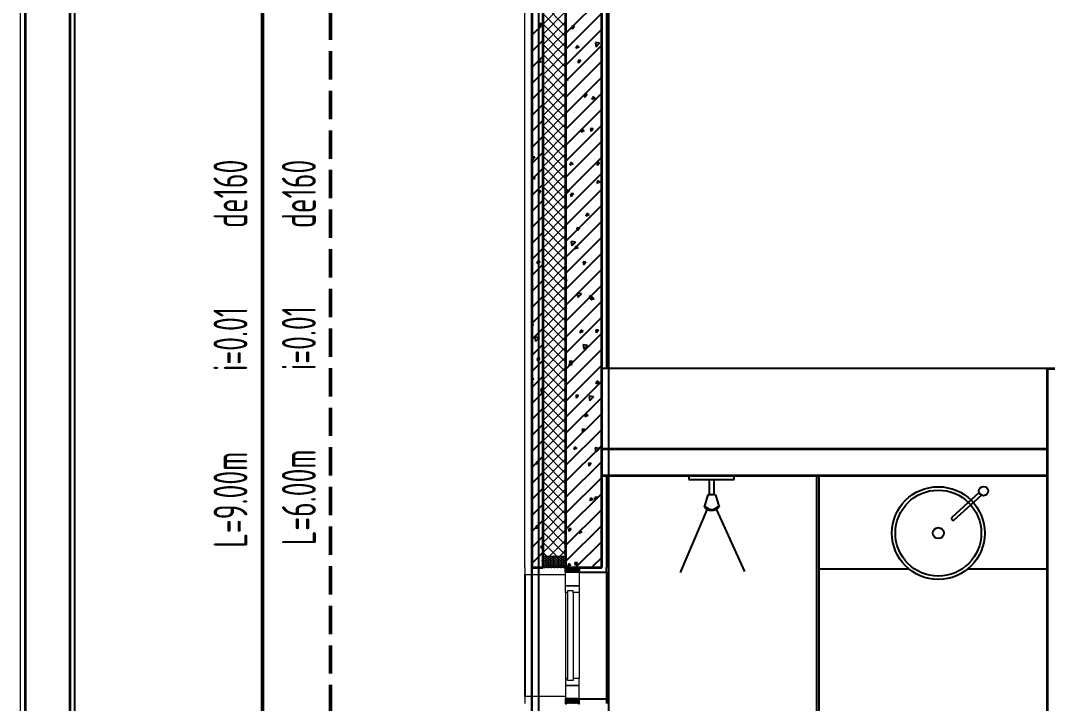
# Model space of a CAD drawing. Header units: inches. Extents: x 143994 to 247866, y 243815 to 272761.
# Drawn here: x 148086 to 152626, y 257056 to 260073 of the extents above; entities that cross this region are included whole.
import ezdxf

# ---------------------------------------------------------------- set-up
doc = ezdxf.new("R2010")
doc.units = ezdxf.units.IN
doc.header["$LTSCALE"] = 1000
doc.header["$MEASUREMENT"] = 0
doc.linetypes.add('DASH', pattern=[0.35, 0.25, -0.1])
doc.layers.get('DEFPOINTS').update_dxf_attribs({"color": 62})
for name, color, linetype in [('0-建筑1F', 127, 'Continuous'), ('00污水标注', 130, 'Continuous'), ('00雨水标注', 3, 'Continuous'), ('A-S-face(建筑粉刷线)', 136, 'Continuous'), ('A-Wall-Patn', 255, 'Continuous'), ('I-FURNITURE-FIX', 2, 'Continuous'), ('PUB_HATCH', 8, 'Continuous'), ('厨卫', 44, 'Continuous')]:
    doc.layers.add(name, color=color, linetype=linetype)
for name, color, linetype, lineweight in [('00污水管', 120, 'DASH', 50), ('00雨水管', 60, 'Continuous', 50), ('A-M-Paint-Sill', 173, 'Continuous', 9), ('A-M-Stone', 11, 'Continuous', 15), ('A-Wall', 254, 'Continuous', 35), ('MQ-HZ幕墙绘制', 6, 'Continuous', 13), ('W-保温层', 8, 'Continuous', 13)]:
    doc.layers.add(name, color=color, linetype=linetype, lineweight=lineweight)
doc.styles.add('ECADI', font='hzs.shx', dxfattribs={"width": 0.7, "bigfont": 'hztxt.shx'})
doc.styles.get("Standard").update_dxf_attribs({"font": 'arial.ttf'})
doc.linetypes.add('Y_WATER_SUPPLY', pattern='A,3,-0.2,["Y",Standard,S=0.2,R=0,X=-0.1,Y=-0.05],-0.2', length=3.4)

# ---------------------------------------------------------------- blocks, each defined once
blk = doc.blocks.new('QWQW8EF')
at = {"layer": '00污水管', "ltscale": 0.5}
blk.add_line((630386.9, -506493.1), (630386.9, -500498.4), dxfattribs=at)
at = {"layer": '00雨水管', "linetype": 'Y_WATER_SUPPLY', "ltscale": 0.5}
blk.add_line((630086.9, -508074.7), (630086.9, -499996.6), dxfattribs=at)
at = {"layer": '00污水标注', "style": 'ECADI', "width": 0.7}
for s, p in [('de160', (630322.5, -502424.6)), ('i=0.01', (630322.5, -503052.5)), ('L=6.00m', (630322.5, -503826))]:
    blk.add_text(s, height=150, rotation=90, dxfattribs=at).set_placement(p)
at = {"layer": '00雨水标注', "style": 'ECADI', "width": 0.7}
for s, p in [('de160', (630020.2, -502424.1)), ('i=0.01', (630020.2, -503056.5)), ('L=9.00m', (630020.2, -503836.8))]:
    blk.add_text(s, height=150, rotation=90, dxfattribs=at).set_placement(p)
blk = doc.blocks.new('144')
at = {"layer": 'MQ-HZ幕墙绘制'}
h = blk.add_hatch(dxfattribs=at)
h.set_pattern_fill('HONEY', color=127, scale=3)
h.set_pattern_definition([(0, (2375.541, 380841.3842), (7.14375, 4.124445), [4.7625, -9.525]), (120, (2375.541, 380841.3842), (-7.143749147, 4.124446478), [4.7625, -9.525]), (60, (2375.541, 380841.3842), (8.53e-07, 8.248891478), [-9.525, 4.7625])])
h.paths.add_polyline_path([(631456.9, -382530.3), (631356.9, -382530.3), (631356.9, -382480.3), (631456.9, -382480.3)])
h = blk.add_hatch(dxfattribs=at)
h.set_pattern_fill('HEX', color=127, angle=-90, style=0)
h.set_pattern_definition([(270, (1020.9525, 145.3926), (1.649778, -3e-16), [0.9525, -1.905]), (30, (1020.9525, 145.3926), (-0.824889, 1.4287496586), [0.9525, -1.905]), (330, (1020.9525, 144.4401), (0.824889, 1.4287496586), [0.9525, -1.905])])
h.paths.add_polyline_path([(631459.9, -382530.3), (631513.9, -382530.3), (631513.9, -382547.3), (631459.9, -382547.3)])
h = blk.add_hatch(dxfattribs=at)
h.set_pattern_fill('HEX', color=127, angle=-90, style=0)
h.set_pattern_definition([(270, (632637.874, -382954.8868), (1.649778, -3e-16), [0.9525, -1.905]), (30, (632637.874, -382954.8868), (-0.824889, 1.4287497), [0.9525, -1.905]), (330, (632637.874, -382955.8393), (0.824889, 1.4287497), [0.9525, -1.905])])
h.paths.add_polyline_path([(631459.9, -383130.3), (631513.9, -383130.3), (631513.9, -383113.3), (631459.9, -383113.3)])
at = {"layer": 'A-M-Stone', "color": 127}
for p, q in [((631276.9, -382530.3), (631276.9, -379670.3)), ((631276.9, -382530.3), (631276.9, -382560.3)), ((631276.9, -382560.3), (631456.9, -382560.3)), ((631456.9, -383100.3), (631276.9, -383100.3)), ((631276.9, -383100.3), (631276.9, -383130.3))]:
    blk.add_line(p, q, dxfattribs=at)
at = {"layer": 'A-S-face(建筑粉刷线)', "color": 127}
for p, q in [((631636.9, -380030.3), (631636.9, -381650.3)), ((631636.9, -382120.3), (631636.9, -382530.3))]:
    blk.add_line(p, q, dxfattribs=at)
for points in [[(631516.9, -382550.3), (631636.9, -382550.3), (631636.9, -382530.3)], [(631516.9, -383110.3), (631636.9, -383110.3), (631636.9, -383130.3)]]:
    blk.add_lwpolyline(points, dxfattribs=at)
at = {"layer": 'A-Wall', "color": 127}
for p, q in [((631306.9, -379700.3), (631306.9, -382530.3)), ((631356.9, -382530.3), (631356.9, -379750.3)), ((631456.9, -379850.3), (631456.9, -382530.3)), ((631616.9, -382530.3), (631616.9, -380010.3)), ((633586.9, -381650.3), (633786.9, -381650.3)), ((633586.9, -384945.3), (633586.9, -381650.3)), ((631616.9, -382005.3), (633586.9, -382005.3)), ((631616.9, -382120.3), (631616.9, -382020.3)), ((633586.9, -382125.3), (631616.9, -382125.3)), ((631306.9, -382530.3), (631356.9, -382530.3)), ((631456.9, -382530.3), (631616.9, -382530.3))]:
    blk.add_line(p, q, dxfattribs=at)
at = {"layer": 'I-FURNITURE-FIX', "color": 127, "ltscale": 10}
blk.add_line((632576.9, -382125.3), (632576.9, -382536.3), dxfattribs=at)
at = {"layer": 'MQ-HZ幕墙绘制', "color": 127}
for p, q in [((631456.9, -382610.3), (631456.9, -382550.3)), ((631456.9, -382550.3), (631516.9, -382550.3)), ((631516.9, -382550.3), (631516.9, -382610.3)), ((631456.9, -382640.3), (631456.9, -382610.3)), ((631456.9, -382610.3), (631516.9, -382610.3)), ((631516.9, -382610.3), (631456.9, -382610.3)), ((631516.9, -382610.3), (631516.9, -382640.3)), ((631456.9, -382640.3), (631456.9, -383020.3)), ((631464.9, -382640.3), (631456.9, -382640.3)), ((631489.9, -382632.3), (631464.9, -382632.3)), ((631464.9, -382632.3), (631464.9, -382640.3)), ((631464.9, -382640.3), (631464.9, -383020.3)), ((631489.9, -382640.3), (631489.9, -382632.3)), ((631489.9, -382640.3), (631489.9, -383020.3)), ((631516.9, -382640.3), (631489.9, -382640.3)), ((631516.9, -382640.3), (631516.9, -383020.3)), ((631464.9, -383020.3), (631456.9, -383020.3)), ((631456.9, -383020.3), (631456.9, -383050.3)), ((631464.9, -383028.3), (631464.9, -383020.3)), ((631489.9, -383028.3), (631464.9, -383028.3)), ((631516.9, -383020.3), (631489.9, -383020.3)), ((631489.9, -383020.3), (631489.9, -383028.3)), ((631516.9, -383050.3), (631516.9, -383020.3)), ((631456.9, -383050.3), (631516.9, -383050.3)), ((631516.9, -383050.3), (631456.9, -383050.3)), ((631456.9, -383050.3), (631456.9, -383110.3)), ((631516.9, -383110.3), (631516.9, -383050.3)), ((631456.9, -383110.3), (631516.9, -383110.3))]:
    blk.add_line(p, q, dxfattribs=at)
blk.add_lwpolyline([(631456.9, -382530.3), (631356.9, -382530.3), (631356.9, -382480.3), (631456.9, -382480.3)], close=True, dxfattribs=at)
at = {"layer": 'MQ-HZ幕墙绘制', "color": 127, "lineweight": -3}
for points in [[(631516.9, -382550.3), (631456.9, -382550.3), (631456.9, -382533.3), (631456.9, -382533.3), (631456.9, -382530.3), (631459.9, -382530.3), (631459.9, -382547.3), (631513.9, -382547.3), (631513.9, -382530.3), (631516.9, -382530.3), (631516.9, -382533.3), (631516.9, -382533.3), (631516.9, -382550.3, -0.000051)], [(631516.9, -383110.3), (631456.9, -383110.3), (631456.9, -383127.3), (631456.9, -383127.3), (631456.9, -383130.3), (631459.9, -383130.3), (631459.9, -383113.3), (631513.9, -383113.3), (631513.9, -383130.3), (631516.9, -383130.3), (631516.9, -383127.3), (631516.9, -383127.3), (631516.9, -383110.3, 0.000051)]]:
    blk.add_lwpolyline(points, format="xyb", dxfattribs=at)
at = {"layer": 'PUB_HATCH', "color": 127, "linetype": 'Continuous'}
for p, q in [((631776.9, -379850.3), (631456.9, -380170.2)), ((631616.9, -380080.9), (631456.9, -380240.9)), ((631356.9, -380128.8), (631306.9, -380178.8)), ((631340.1, -380126.9), (631342.4, -380139.4)), ((631352.3, -380127.4), (631340.4, -380126.4)), ((631352.3, -380127.4), (631342.7, -380138.9)), ((631510.4, -380121.9), (631510.4, -380121.9)), ((631313.3, -380136.4), (631313.3, -380136.4)), ((631330.9, -380174.1), (631330.9, -380174.1)), ((631616.9, -380151.6), (631456.9, -380311.6)), ((631477.8, -380160.3), (631477.8, -380160.3)), ((631483.5, -380139.4), (631485.9, -380152)), ((631495.8, -380140), (631483.8, -380138.9)), ((631495.8, -380140), (631486.2, -380151.5)), ((631502.2, -380156.3), (631502.2, -380156.3)), ((631502.9, -380159.3), (631502.9, -380159.3)), ((631553, -380152.7), (631553, -380152.7)), ((631594.5, -380140.3), (631594.5, -380140.3)), ((631609, -380160.8), (631609, -380160.8)), ((631611.9, -380173.5), (631611.9, -380173.5)), ((631356.9, -380199.5), (631306.9, -380249.5)), ((631616.9, -380222.4), (631456.9, -380382.4)), ((631505.9, -380224.6), (631501.9, -380236.7)), ((631516.1, -380230.8), (631506.2, -380224.1)), ((631508, -380188.5), (631508, -380188.5)), ((631544.4, -380183.2), (631544.4, -380183.2)), ((631589, -380211.5), (631591.3, -380230.5)), ((631607.1, -380213.9), (631589.3, -380211.1)), ((631607.1, -380213.9), (631591.6, -380230.1)), ((631356.9, -380270.2), (631306.9, -380320.2)), ((631500.4, -380231.6), (631500.4, -380231.6)), ((631516.1, -380230.8), (631502.1, -380236.2)), ((631505.6, -380255.1), (631505.6, -380255.1)), ((631586.2, -380259.6), (631586.2, -380259.6)), ((631609.4, -380240.1), (631609.4, -380240.1)), ((631337.9, -380289.1), (631333.8, -380301.2)), ((631348.1, -380295.3), (631334.1, -380300.7)), ((631348.1, -380295.3), (631338.2, -380288.6)), ((631352.9, -380299.7), (631352.9, -380299.7)), ((631616.9, -380293.1), (631456.9, -380453.1)), ((631469.6, -380279.6), (631469.6, -380279.6)), ((631505.4, -380285.4), (631505.4, -380285.4)), ((631511.3, -380289.9), (631513.6, -380302.4)), ((631523.5, -380290.4), (631511.6, -380289.4)), ((631523.5, -380290.4), (631513.9, -380301.9)), ((631574.1, -380293.8), (631574.1, -380293.8)), ((631607, -380306.7), (631607, -380306.7)), ((631612.2, -380289.9), (631612.2, -380289.9)), ((631356.9, -380340.9), (631306.9, -380390.9)), ((631316.7, -380355.6), (631316.7, -380355.6)), ((631321.9, -380327), (631321.9, -380327)), ((631503.1, -380321.7), (631503.1, -380321.7)), ((631546, -380349.6), (631546, -380349.6)), ((631312.7, -380389.7), (631312.7, -380389.7)), ((631345.1, -380395.9), (631345.1, -380395.9)), ((631616.9, -380363.8), (631456.9, -380523.8)), ((631457.2, -380369.6), (631456.9, -380370.6)), ((631467.5, -380375.8), (631456.9, -380379.9)), ((631467.5, -380375.8), (631457.5, -380369.1)), ((631465.6, -380387), (631465.6, -380387)), ((631500.7, -380388.3), (631500.7, -380388.3)), ((631521.5, -380372.7), (631521.5, -380372.7)), ((631530.2, -380364.7), (631530.2, -380364.7)), ((631572.4, -380391.5), (631572.4, -380391.5)), ((631593.9, -380393.5), (631593.9, -380393.5)), ((631597.2, -380362.8), (631597.2, -380362.8)), ((631604.6, -380373.3), (631604.6, -380373.3)), ((631356.9, -380411.6), (631306.9, -380461.6)), ((631616.9, -380434.5), (631456.9, -380594.5)), ((631468.8, -380451.6), (631468.8, -380451.6)), ((631477.2, -380413.6), (631477.2, -380413.6)), ((631539, -380440.3), (631541.4, -380452.9)), ((631551.3, -380440.9), (631539.3, -380439.8)), ((631551.3, -380440.9), (631541.7, -380452.4)), ((631544.6, -380441.6), (631544.6, -380441.6)), ((631576.6, -380450.1), (631572.6, -380462.2)), ((631586.9, -380456.3), (631576.9, -380449.6)), ((631594.7, -380435), (631594.7, -380435)), ((631602.1, -380439.8), (631602.1, -380439.8)), ((631615.6, -380439.4), (631616.9, -380451.1)), ((631616.9, -380439.2), (631615.9, -380439.1)), ((631356.9, -380482.4), (631306.9, -380532.4)), ((631319.9, -380484.7), (631319.9, -380484.7)), ((631342.5, -380468.2), (631342.5, -380468.2)), ((631498.3, -380454.8), (631498.3, -380454.8)), ((631533.5, -380493.7), (631533.5, -380493.7)), ((631586.9, -380456.3), (631572.9, -380461.7)), ((631616.9, -380505.2), (631456.9, -380665.2)), ((631469, -380532.9), (631469, -380532.9)), ((631492, -380520.5), (631492, -380520.5)), ((631495.8, -380521.4), (631495.8, -380521.4)), ((631542, -380513.9), (631542, -380513.9)), ((631585.6, -380512.9), (631585.6, -380512.9)), ((631599.7, -380506.4), (631599.7, -380506.4)), ((631356.9, -380553.1), (631306.9, -380603.1)), ((631344.7, -380564), (631344.7, -380564)), ((631352.4, -380552.9), (631352.4, -380552.9)), ((631616.9, -380575.9), (631456.9, -380735.9)), ((631493.4, -380588), (631493.4, -380588)), ((631558.3, -380573), (631558.3, -380573)), ((631597.3, -380573), (631597.3, -380573)), ((631615.7, -380576.2), (631615.7, -380576.2)), ((631356.9, -380623.8), (631306.9, -380673.8)), ((631489.4, -380592.8), (631489.4, -380592.8)), ((631493.7, -380595.4), (631493.7, -380595.4)), ((631528, -380595.2), (631523.9, -380607.2)), ((631538.2, -380601.4), (631524.2, -380606.8)), ((631538.2, -380601.4), (631528.3, -380594.7)), ((631545.4, -380602.9), (631545.4, -380602.9)), ((631566.8, -380590.8), (631569.1, -380603.3)), ((631579, -380591.3), (631567.1, -380590.3)), ((631579, -380591.3), (631569.4, -380602.8)), ((631600.4, -380599.9), (631600.4, -380599.9)), ((631312.1, -380642.9), (631312.1, -380642.9)), ((631356.9, -380668.6), (631355.9, -380671.8)), ((631356.9, -380671), (631356.2, -380671.3)), ((631616.9, -380646.6), (631456.9, -380806.6)), ((631476.7, -380666.8), (631476.7, -380666.8)), ((631491, -380654.6), (631491, -380654.6)), ((631563.1, -380655.1), (631563.1, -380655.1)), ((631593.3, -380646.8), (631593.3, -380646.8)), ((631594.8, -380639.6), (631594.8, -380639.6)), ((631356.9, -380694.5), (631306.9, -380744.5)), ((631307.6, -380716.1), (631310, -380728.6)), ((631319.9, -380716.6), (631307.9, -380715.6)), ((631319.9, -380716.6), (631310.3, -380728.1)), ((631311, -380688.3), (631311, -380688.3)), ((631348, -380693.1), (631348, -380693.1)), ((631616.9, -380717.3), (631456.9, -380877.3)), ((631488.5, -380721.1), (631488.5, -380721.1)), ((631561.5, -380702.1), (631561.5, -380702.1)), ((631586.3, -380724), (631586.3, -380724)), ((631592.4, -380706.2), (631592.4, -380706.2)), ((631356.9, -380765.2), (631306.9, -380815.2)), ((631334.1, -380757.2), (631334.1, -380757.2)), ((631463.3, -380729.2), (631456.9, -380728.6)), ((631463.3, -380729.2), (631456.9, -380736.9)), ((631479.3, -380740.2), (631475.2, -380752.3)), ((631489.5, -380746.4), (631475.5, -380751.8)), ((631489.5, -380746.4), (631479.6, -380739.7)), ((631510.5, -380733.9), (631510.5, -380733.9)), ((631585, -380766.1), (631585, -380766.1)), ((631594.6, -380741.2), (631596.9, -380753.7)), ((631606.8, -380741.7), (631594.8, -380740.7)), ((631606.8, -380741.7), (631597.2, -380753.2)), ((631311.3, -380804.7), (631307.2, -380816.8)), ((631321.5, -380810.9), (631307.5, -380816.3)), ((631308.2, -380794.7), (631308.2, -380794.7)), ((631321.5, -380810.9), (631311.5, -380804.2)), ((631351.8, -380806.2), (631351.8, -380806.2)), ((631616.9, -380788), (631456.9, -380948)), ((631457.9, -380812.8), (631457.9, -380812.8)), ((631468.4, -380786.2), (631468.4, -380786.2)), ((631479.5, -380776.9), (631479.5, -380776.9)), ((631486.1, -380787.7), (631486.1, -380787.7)), ((631521.7, -380803.8), (631521.7, -380803.8)), ((631533.6, -380802.9), (631533.6, -380802.9)), ((631583.7, -380796.3), (631583.7, -380796.3)), ((631586.3, -380781.4), (631586.3, -380781.4)), ((631590, -380772.7), (631590, -380772.7)), ((631356.9, -380835.9), (631306.9, -380885.9)), ((631331.6, -380829.5), (631331.6, -380829.5)), ((631616.9, -380858.8), (631456.9, -381018.8)), ((631483.7, -380854.3), (631483.7, -380854.3)), ((631544.8, -380856.2), (631544.8, -380856.2)), ((631587.5, -380839.3), (631587.5, -380839.3)), ((631598.7, -380820.7), (631594.6, -380832.8)), ((631608.9, -380826.9), (631594.9, -380832.3)), ((631608.9, -380826.9), (631599, -380820.2)), ((631311.5, -380896.2), (631311.5, -380896.2)), ((631335.4, -380866.5), (631337.7, -380879.1)), ((631347.6, -380867.1), (631335.7, -380866)), ((631347.6, -380867.1), (631338, -380878.6)), ((631473.2, -380864.6), (631456.9, -380862)), ((631456.9, -380877.5), (631457.4, -380881.2)), ((631473.2, -380864.6), (631457.7, -380880.8)), ((631478.8, -380879.1), (631481.2, -380891.6)), ((631491.1, -380879.6), (631479.1, -380878.6)), ((631481, -380881.7), (631481, -380881.7)), ((631491.1, -380879.6), (631481.5, -380891.1)), ((631482.8, -380906), (631482.8, -380906)), ((631531.1, -380875.1), (631531.1, -380875.1)), ((631585.1, -380905.9), (631585.1, -380905.9)), ((631592.7, -380900.1), (631592.7, -380900.1)), ((631356.9, -380906.6), (631306.9, -380956.6)), ((631616.9, -380929.5), (631456.9, -381089.5)), ((631476.1, -380920.1), (631476.1, -380920.1)), ((631481.2, -380920.9), (631481.2, -380920.9)), ((631589.5, -380910.5), (631589.5, -380910.5)), ((631604.8, -380937.4), (631604.8, -380937.4)), ((631356.9, -380977.3), (631306.9, -381027.3)), ((631352.7, -380970.6), (631352.7, -380970.6)), ((631478.5, -380954), (631478.5, -380954)), ((631478.8, -380987.5), (631478.8, -380987.5)), ((631507.6, -380985.3), (631507.6, -380985.3)), ((631550, -380965.7), (631546, -380977.8)), ((631560.3, -380972), (631546.3, -380977.3)), ((631560.3, -380972), (631550.3, -380965.2)), ((631582.7, -380972.5), (631582.7, -380972.5)), ((631614.3, -380989.8), (631614.3, -380989.8)), ((631336.2, -381003.1), (631336.2, -381003.1)), ((631616.9, -381000.2), (631456.9, -381160.2)), ((631467.8, -381039.4), (631467.8, -381039.4)), ((631506.6, -381029.5), (631508.9, -381042.1)), ((631518.8, -381030.1), (631506.9, -381029)), ((631518.8, -381030.1), (631509.2, -381041.6)), ((631549.7, -381012.1), (631549.7, -381012.1)), ((631552.2, -381016.3), (631552.2, -381016.3)), ((631580.3, -381039), (631580.3, -381039)), ((631584.4, -381019.4), (631584.4, -381019.4)), ((631356.9, -381048), (631306.9, -381098)), ((631351.2, -381059.4), (631351.2, -381059.4)), ((631616.9, -381070.9), (631456.9, -381230.9)), ((631476.4, -381054), (631476.4, -381054)), ((631575.3, -381085.2), (631575.3, -381085.2)), ((631356.9, -381118.8), (631306.9, -381168.8)), ((631323.2, -381118.4), (631323.2, -381118.4)), ((631473.9, -381120.6), (631473.9, -381120.6)), ((631481.7, -381090.1), (631483.9, -381109.1)), ((631499.7, -381092.5), (631482, -381089.7)), ((631499.7, -381092.5), (631484.2, -381108.7)), ((631501.4, -381110.8), (631497.3, -381122.9)), ((631511.6, -381117), (631497.6, -381122.4)), ((631499.6, -381095.2), (631499.6, -381095.2)), ((631511.6, -381117), (631501.6, -381110.3)), ((631510.8, -381114.3), (631510.8, -381114.3)), ((631544.2, -381109.4), (631544.2, -381109.4)), ((631577.8, -381105.6), (631577.8, -381105.6)), ((631310.9, -381149.5), (631310.9, -381149.5)), ((631333.3, -381175.3), (631329.3, -381187.4)), ((631343.6, -381181.5), (631333.6, -381174.8)), ((631616.9, -381141.6), (631456.9, -381301.6)), ((631475.5, -381173.3), (631475.5, -381173.3)), ((631522.7, -381164.1), (631522.7, -381164.1)), ((631572.8, -381157.5), (631572.8, -381157.5)), ((631575.4, -381172.2), (631575.4, -381172.2)), ((631592.1, -381153.3), (631592.1, -381153.3)), ((631356.9, -381189.5), (631306.9, -381239.5)), ((631320.6, -381190.7), (631320.6, -381190.7)), ((631322.1, -381184.6), (631322.1, -381184.6)), ((631343.6, -381181.5), (631329.5, -381186.9)), ((631616.9, -381212.3), (631456.9, -381372.3)), ((631471, -381216), (631471, -381216)), ((631471.5, -381187.2), (631471.5, -381187.2)), ((631534.3, -381180), (631536.7, -381192.5)), ((631546.6, -381180.5), (631534.6, -381179.5)), ((631535.6, -381193.6), (631535.6, -381193.6)), ((631546.6, -381180.5), (631537, -381192)), ((631577.8, -381220.5), (631577.8, -381220.5)), ((631616.9, -381202.7), (631616.7, -381203.4)), ((631356.9, -381260.2), (631306.9, -381310.2)), ((631462.9, -381262), (631456.9, -381258)), ((631462.9, -381262), (631456.9, -381264.3)), ((631469.1, -381253.8), (631469.1, -381253.8)), ((631470.1, -381243), (631470.1, -381243)), ((631520.1, -381236.4), (631520.1, -381236.4)), ((631573, -381238.8), (631573, -381238.8)), ((631312.8, -381287.3), (631306.9, -381286.4)), ((631312.8, -381287.3), (631306.9, -381293.5)), ((631325.3, -381313.7), (631325.3, -381313.7)), ((631350.6, -381312.7), (631350.6, -381312.7)), ((631616.9, -381283), (631456.9, -381443)), ((631467.2, -381292.7), (631467.2, -381292.7)), ((631570.5, -381305.4), (631570.5, -381305.4)), ((631583.9, -381272.7), (631583.9, -381272.7)), ((631593.8, -381298.6), (631593.8, -381298.6)), ((631356.9, -381330.9), (631306.9, -381380.9)), ((631341.7, -381331.8), (631341.7, -381331.8)), ((631616.9, -381353.7), (631456.9, -381513.7)), ((631466.6, -381320.4), (631466.6, -381320.4)), ((631467.5, -381315.3), (631467.5, -381315.3)), ((631508.2, -381318), (631510.4, -381337)), ((631526.3, -381320.4), (631508.5, -381317.7)), ((631526.3, -381320.4), (631510.7, -381336.7)), ((631538.8, -381322.7), (631538.8, -381322.7)), ((631562.1, -381330.4), (631564.4, -381342.9)), ((631574.3, -381331), (631562.4, -381329.9)), ((631574.3, -381331), (631564.7, -381342.4)), ((631572.1, -381336.3), (631568, -381348.4)), ((631582.3, -381342.5), (631568.3, -381347.9)), ((631582.3, -381342.5), (631572.4, -381335.8)), ((631356.9, -381401.6), (631306.9, -381451.6)), ((631310.3, -381402.7), (631310.3, -381402.7)), ((631350.1, -381393), (631350.1, -381393)), ((631464.2, -381386.9), (631464.2, -381386.9)), ((631541.2, -381377.5), (631541.2, -381377.5)), ((631543.6, -381362.7), (631543.6, -381362.7)), ((631563.6, -381402), (631563.6, -381402)), ((631568.1, -381371.9), (631568.1, -381371.9)), ((631616.9, -381424.4), (631456.9, -381584.4)), ((631474.9, -381426.6), (631474.9, -381426.6)), ((631499, -381424.4), (631499, -381424.4)), ((631564.4, -381446.4), (631564.4, -381446.4)), ((631565.7, -381438.5), (631565.7, -381438.5)), ((631591.5, -381406.6), (631591.5, -381406.6)), ((631605.8, -381428.9), (631605.8, -381428.9)), ((631614.4, -381439.8), (631614.4, -381439.8)), ((631315.2, -381456.3), (631306.9, -381455.6)), ((631315.2, -381456.3), (631306.9, -381466.1)), ((631356.9, -381472.3), (631306.9, -381522.3)), ((631312.2, -381479.6), (631312.2, -381479.6)), ((631458.6, -381468.8), (631456.9, -381468.7)), ((631458.6, -381468.8), (631456.9, -381470.9)), ((631616.9, -381495.1), (631456.9, -381655.1)), ((631461.8, -381453.5), (631461.8, -381453.5)), ((631488.6, -381456.4), (631488.6, -381456.4)), ((631523.4, -381481.4), (631519.4, -381493.4)), ((631533.7, -381487.6), (631519.6, -381492.9)), ((631533.7, -381487.6), (631523.7, -381480.9)), ((631589.8, -381480.8), (631592.2, -381493.4)), ((631602.1, -381481.4), (631590.1, -381480.3)), ((631602.1, -381481.4), (631592.5, -381492.9)), ((631321.2, -381512.9), (631323.4, -381531.8)), ((631339.3, -381515.3), (631321.5, -381512.5)), ((631339.3, -381515.3), (631323.8, -381531.5)), ((631353.3, -381522), (631353.3, -381522)), ((631356.7, -381534.2), (631356.7, -381534.2)), ((631459.4, -381520.1), (631459.4, -381520.1)), ((631460.1, -381526.6), (631460.1, -381526.6)), ((631511.7, -381525.3), (631511.7, -381525.3)), ((631561.8, -381518.7), (631561.8, -381518.7)), ((631563.2, -381505.1), (631563.2, -381505.1)), ((631566.8, -381531.1), (631566.8, -381531.1)), ((631583.3, -381525.9), (631583.3, -381525.9)), ((631356.9, -381543), (631306.9, -381593)), ((631309.7, -381551.9), (631309.7, -381551.9)), ((631350, -381566), (631350, -381566)), ((631355.4, -381545.9), (631351.3, -381557.9)), ((631356.9, -381555.4), (631351.6, -381557.5)), ((631356.9, -381546.2), (631355.7, -381545.4)), ((631616.9, -381565.9), (631456.9, -381725.9)), ((631466.6, -381545.9), (631466.6, -381545.9)), ((631534.7, -381546), (631536.9, -381565)), ((631552.8, -381548.4), (631535, -381545.6)), ((631552.8, -381548.4), (631537.2, -381564.6)), ((631560.8, -381571.7), (631560.8, -381571.7)), ((631356.9, -381613.7), (631306.9, -381663.7)), ((631313.5, -381623.7), (631313.5, -381623.7)), ((631330.7, -381606.2), (631333, -381618.7)), ((631342.9, -381606.7), (631331, -381605.7)), ((631342.9, -381606.7), (631333.3, -381618.2)), ((631354.2, -381600.8), (631354.2, -381600.8)), ((631459.1, -381604.2), (631459.1, -381604.2)), ((631474.7, -381626.4), (631470.7, -381638.5)), ((631474.1, -381618.7), (631476.5, -381631.3)), ((631486.4, -381619.3), (631474.4, -381618.2)), ((631485, -381632.6), (631475, -381625.9)), ((631486.4, -381619.3), (631476.8, -381630.8)), ((631484.9, -381605.9), (631484.9, -381605.9)), ((631509.2, -381597.6), (631509.2, -381597.6)), ((631543, -381615.9), (631543, -381615.9)), ((631591.6, -381610.4), (631591.6, -381610.4)), ((631309.7, -381656), (631309.7, -381656)), ((631351.8, -381667.3), (631351.8, -381667.3)), ((631616.9, -381636.6), (631456.9, -381796.6)), ((631485, -381632.6), (631471, -381638)), ((631527, -381632.7), (631527, -381632.7)), ((631558.4, -381638.3), (631558.4, -381638.3)), ((631582.9, -381659.8), (631582.9, -381659.8)), ((631590.9, -381659.8), (631590.9, -381659.8)), ((631356.9, -381684.4), (631306.9, -381734.4)), ((631316.9, -381697.1), (631306.9, -381701)), ((631316.9, -381697.1), (631307, -381690.4)), ((631330.8, -381693), (631330.8, -381693)), ((631616.9, -381707.3), (631456.9, -381867.3)), ((631474.3, -381679.9), (631474.3, -381679.9)), ((631555.9, -381704.8), (631555.9, -381704.8)), ((631594.1, -381706.9), (631590.1, -381719)), ((631604.4, -381713.1), (631590.4, -381718.5)), ((631604.4, -381713.1), (631594.4, -381706.4)), ((631356.9, -381755.1), (631306.9, -381805.1)), ((631347.8, -381740.8), (631350, -381759.8)), ((631356.9, -381741.8), (631348.1, -381740.4)), ((631349.4, -381733.9), (631349.4, -381733.9)), ((631356.9, -381752.5), (631350.3, -381759.4)), ((631353.9, -381761.9), (631353.9, -381761.9)), ((631488.1, -381734.9), (631488.1, -381734.9)), ((631530.3, -381738.7), (631530.3, -381738.7)), ((631594.9, -381739.4), (631594.9, -381739.4)), ((631606, -381728.8), (631606, -381728.8)), ((631346.9, -381800.5), (631346.9, -381800.5)), ((631616.9, -381778), (631456.9, -381938)), ((631466, -381799.2), (631466, -381799.2)), ((631501.9, -381769.2), (631504.2, -381781.7)), ((631514.1, -381769.7), (631502.2, -381768.7)), ((631514.1, -381769.7), (631504.5, -381781.2)), ((631553.4, -381807.6), (631553.4, -381807.6)), ((631553.5, -381771.4), (631553.5, -381771.4)), ((631561.2, -381773.9), (631563.4, -381792.9)), ((631579.3, -381776.3), (631561.5, -381773.5)), ((631579.3, -381776.3), (631563.7, -381792.5)), ((631582.7, -381779.2), (631582.7, -381779.2)), ((631603.5, -381801), (631603.5, -381801)), ((631356.9, -381825.9), (631306.9, -381875.9)), ((631341.5, -381832.1), (631341.5, -381832.1)), ((631349.4, -381819.2), (631349.4, -381819.2)), ((631351.4, -381834.2), (631351.4, -381834.2)), ((631616.9, -381848.7), (631456.9, -382008.7)), ((631477.7, -381817.6), (631477.7, -381817.6)), ((631512.9, -381814.2), (631512.9, -381814.2)), ((631545.5, -381851.9), (631541.4, -381864)), ((631555.7, -381858.2), (631541.7, -381863.5)), ((631555.7, -381858.2), (631545.8, -381851.4)), ((631551.1, -381838), (631551.1, -381838)), ((631555.1, -381841.1), (631555.1, -381841.1)), ((631356.9, -381896.6), (631306.9, -381946.6)), ((631344.5, -381867.1), (631344.5, -381867.1)), ((631500.8, -381886.5), (631500.8, -381886.5)), ((631542.4, -381869.2), (631542.4, -381869.2)), ((631548.6, -381904.6), (631548.6, -381904.6)), ((631550.9, -381879.9), (631550.9, -381879.9)), ((631309.1, -381909.2), (631309.1, -381909.2)), ((631342.1, -381933.6), (631342.1, -381933.6)), ((631616.9, -381919.4), (631456.9, -382079.4)), ((631473.7, -381933.1), (631473.7, -381933.1)), ((631516.1, -381943.3), (631516.1, -381943.3)), ((631529.6, -381919.6), (631532, -381932.1)), ((631541.9, -381920.2), (631529.9, -381919.1)), ((631541.9, -381920.2), (631532.3, -381931.6)), ((631590.3, -381913.1), (631590.3, -381913.1)), ((631356.9, -381967.3), (631306.9, -382017.3)), ((631616.9, -381990.1), (631456.9, -382150.1)), ((631498.3, -381958.8), (631498.3, -381958.8)), ((631546.2, -381971.2), (631546.2, -381971.2)), ((631356.9, -382038), (631306.9, -382088)), ((631327.4, -382013.6), (631327.4, -382013.6)), ((631339.6, -382000.2), (631339.6, -382000.2)), ((631496.8, -381997), (631492.7, -382009.1)), ((631507, -382003.2), (631493, -382008.6)), ((631507, -382003.2), (631497.1, -381996.5)), ((631540.9, -382022.6), (631540.9, -382022.6)), ((631543.8, -382037.7), (631543.8, -382037.7)), ((631572, -382021.1), (631572, -382021.1)), ((631582.1, -382032.4), (631582.1, -382032.4)), ((631587.7, -382001.8), (631589.9, -382020.8)), ((631605.8, -382004.2), (631588, -382001.5)), ((631605.8, -382004.2), (631590.2, -382020.4)), ((631319.8, -382054.3), (631319.8, -382054.3)), ((631328.8, -382061.5), (631324.7, -382073.6)), ((631339, -382067.7), (631325, -382073.1)), ((631339, -382067.7), (631329.1, -382061)), ((631337.2, -382066.8), (631337.2, -382066.8)), ((631348.8, -382072.5), (631348.8, -382072.5)), ((631616.9, -382060.8), (631456.9, -382220.8)), ((631465.5, -382052.5), (631465.5, -382052.5)), ((631476.3, -382045), (631476.3, -382045)), ((631557.4, -382070), (631559.7, -382082.6)), ((631569.6, -382070.6), (631557.7, -382069.5)), ((631569.6, -382070.6), (631560, -382082.1)), ((631583.1, -382049.5), (631583.1, -382049.5)), ((631616.2, -382077.5), (631612.1, -382089.6)), ((631616.9, -382077.3), (631616.5, -382077)), ((631356.9, -382108.7), (631306.9, -382158.7)), ((631343, -382123.2), (631343, -382123.2)), ((631616.9, -382131.5), (631456.9, -382291.5)), ((631519.3, -382099.9), (631519.3, -382099.9)), ((631541.3, -382104.3), (631541.3, -382104.3)), ((631541.8, -382122.4), (631541.8, -382122.4)), ((631595.1, -382090), (631595.1, -382090)), ((631616.9, -382087.4), (631612.4, -382089.1)), ((631308.6, -382162.5), (631308.6, -382162.5)), ((631330.6, -382142.7), (631330.6, -382142.7)), ((631334.8, -382133.4), (631334.8, -382133.4)), ((631458.4, -382148.2), (631456.9, -382147.2)), ((631458.4, -382148.2), (631456.9, -382148.8)), ((631538.9, -382170.9), (631538.9, -382170.9)), ((631542.5, -382168.9), (631542.5, -382168.9)), ((631544.1, -382151.7), (631544.1, -382151.7)), ((631589.8, -382166.4), (631589.8, -382166.4)), ((631592.5, -382162.3), (631592.5, -382162.3)), ((631356.9, -382179.4), (631306.9, -382229.4)), ((631310.5, -382195.9), (631306.9, -382195.6)), ((631310.5, -382195.9), (631306.9, -382200.2)), ((631332.3, -382200), (631332.3, -382200)), ((631340.4, -382195.5), (631340.4, -382195.5)), ((631355.4, -382222), (631355.4, -382222)), ((631356.5, -382206.4), (631356.5, -382206.4)), ((631616.9, -382202.3), (631456.9, -382362.3)), ((631466.7, -382178.8), (631466.7, -382178.8)), ((631473.1, -382186.4), (631473.1, -382186.4)), ((631567.5, -382222.5), (631563.5, -382234.6)), ((631577.8, -382228.7), (631567.8, -382222)), ((631585.1, -382220.5), (631587.5, -382233)), ((631597.4, -382221), (631585.4, -382220)), ((631597.4, -382221), (631587.8, -382232.5)), ((631356.9, -382250.1), (631306.9, -382300.1)), ((631329.9, -382266.5), (631329.9, -382266.5)), ((631462.2, -382226.5), (631462.2, -382226.5)), ((631489.9, -382247.7), (631489.9, -382247.7)), ((631504.4, -382253.3), (631504.4, -382253.3)), ((631536.5, -382237.5), (631536.5, -382237.5)), ((631539.9, -382241.1), (631539.9, -382241.1)), ((631577.8, -382228.7), (631563.8, -382234.1)), ((631569, -382231), (631569, -382231)), ((631611.1, -382257.8), (631611.1, -382257.8)), ((631614.2, -382229.7), (631616.4, -382248.7)), ((631616.9, -382229.8), (631614.5, -382229.4)), ((631616.9, -382248.2), (631616.7, -382248.4)), ((631616.9, -382273), (631456.9, -382433)), ((631464.9, -382305.7), (631464.9, -382305.7)), ((631534, -382304), (631534, -382304)), ((631581.5, -382285.7), (631581.5, -382285.7)), ((631613.6, -382303.4), (631613.6, -382303.4)), ((631356.9, -382320.8), (631306.9, -382370.8)), ((631326, -382345.8), (631328.3, -382358.4)), ((631338.2, -382346.4), (631326.3, -382345.3)), ((631327.5, -382333.1), (631327.5, -382333.1)), ((631338.2, -382346.4), (631328.6, -382357.9)), ((631348.2, -382325.7), (631348.2, -382325.7)), ((631616.9, -382343.7), (631456.9, -382503.7)), ((631465.4, -382355.5), (631465.4, -382355.5)), ((631469.4, -382358.4), (631471.8, -382370.9)), ((631481.7, -382358.9), (631469.7, -382357.9)), ((631487.3, -382320), (631487.3, -382320)), ((631356.9, -382391.5), (631306.9, -382441.5)), ((631325, -382399.7), (631325, -382399.7)), ((631481.7, -382358.9), (631472.1, -382370.4)), ((631518.9, -382367.6), (631514.8, -382379.6)), ((631529.1, -382373.8), (631515.1, -382379.1)), ((631529.1, -382373.8), (631519.2, -382367.1)), ((631531.6, -382370.6), (631531.6, -382370.6)), ((631541.2, -382375.7), (631541.2, -382375.7)), ((631561, -382382.3), (631561, -382382.3)), ((631572.2, -382360), (631572.2, -382360)), ((631612.9, -382370.9), (631615.2, -382383.5)), ((631616.9, -382370.8), (631613.2, -382370.4)), ((631616.9, -382381.3), (631615.5, -382383)), ((631308, -382415.7), (631308, -382415.7)), ((631308.9, -382415.5), (631308.9, -382415.5)), ((631350.8, -382432.1), (631346.8, -382444.1)), ((631356.9, -382439.9), (631347.1, -382443.7)), ((631356.9, -382435.5), (631351.1, -382431.6)), ((631472.5, -382439.6), (631472.5, -382439.6)), ((631490.2, -382434.8), (631490.2, -382434.8)), ((631616.9, -382414.4), (631501, -382530.3)), ((631529.2, -382437.2), (631529.2, -382437.2)), ((631589.2, -382419.6), (631589.2, -382419.6)), ((631597, -382439.4), (631597, -382439.4)), ((631356.9, -382462.3), (631306.9, -382512.3)), ((631318.9, -382452.7), (631318.9, -382452.7)), ((631322.6, -382466.3), (631322.6, -382466.3)), ((631332, -382484.4), (631332, -382484.4)), ((631355.9, -382459.7), (631355.9, -382459.7)), ((631508.4, -382461.2), (631508.4, -382461.2)), ((631532.4, -382461.7), (631532.4, -382461.7)), ((631616.9, -382485.1), (631571.7, -382530.3)), ((631584.1, -382451.2), (631584.1, -382451.2)), ((631353.7, -382496.3), (631356.1, -382508.8)), ((631356.9, -382496), (631354, -382495.8)), ((631356.9, -382507.6), (631356.4, -382508.3)), ((631470.2, -382512.6), (631466.1, -382524.7)), ((631480.4, -382518.8), (631466.4, -382524.2)), ((631480.4, -382518.8), (631470.5, -382512.1)), ((631497.2, -382508.8), (631499.5, -382521.3)), ((631509.4, -382509.4), (631497.5, -382508.3)), ((631509.4, -382509.4), (631499.8, -382520.8)), ((631526.7, -382503.8), (631526.7, -382503.8)), ((631531.5, -382530.1), (631531.5, -382530.1)), ((631581.6, -382523.5), (631581.6, -382523.5))]:
    blk.add_line(p, q, dxfattribs=at)
at = {"layer": 'PUB_HATCH', "color": 127}
for p, q in [((631276.9, -382560.3), (631276.9, -383100.3)), ((631636.9, -382550.3), (631636.9, -383110.3))]:
    blk.add_line(p, q, dxfattribs=at)
at = {"layer": 'W-保温层', "color": 127}
for p, q in [((631356.9, -379750.3), (631356.9, -382480.3)), ((631456.9, -382480.3), (631456.9, -379850.3)), ((631356.9, -382480.3), (631456.9, -382480.3))]:
    blk.add_line(p, q, dxfattribs=at)
at = {"layer": 'W-保温层', "color": 127, "linetype": 'Continuous'}
for p, q in [((631456.9, -380029.2), (631356.9, -380129.2)), ((631356.9, -380039.4), (631456.9, -380139.4)), ((631456.9, -380074.1), (631356.9, -380174.1)), ((631356.9, -380084.3), (631456.9, -380184.3)), ((631456.9, -380119), (631356.9, -380219)), ((631356.9, -380129.2), (631456.9, -380229.2)), ((631456.9, -380163.9), (631356.9, -380263.9)), ((631356.9, -380174.1), (631456.9, -380274.1)), ((631456.9, -380208.8), (631356.9, -380308.8)), ((631356.9, -380219), (631456.9, -380319)), ((631456.9, -380253.7), (631356.9, -380353.7)), ((631356.9, -380263.9), (631456.9, -380363.9)), ((631456.9, -380298.6), (631356.9, -380398.6)), ((631356.9, -380308.8), (631456.9, -380408.8)), ((631456.9, -380343.5), (631356.9, -380443.5)), ((631356.9, -380353.7), (631456.9, -380453.7)), ((631456.9, -380388.4), (631356.9, -380488.4)), ((631356.9, -380398.6), (631456.9, -380498.6)), ((631456.9, -380433.3), (631356.9, -380533.3)), ((631356.9, -380443.5), (631456.9, -380543.5)), ((631456.9, -380478.2), (631356.9, -380578.2)), ((631356.9, -380488.4), (631456.9, -380588.4)), ((631456.9, -380523.1), (631356.9, -380623.1)), ((631356.9, -380533.3), (631456.9, -380633.3)), ((631456.9, -380568), (631356.9, -380668)), ((631356.9, -380578.2), (631456.9, -380678.2)), ((631456.9, -380612.9), (631356.9, -380712.9)), ((631356.9, -380623.1), (631456.9, -380723.1)), ((631456.9, -380657.8), (631356.9, -380757.8)), ((631356.9, -380668), (631456.9, -380768)), ((631456.9, -380702.7), (631356.9, -380802.7)), ((631356.9, -380712.9), (631456.9, -380812.9)), ((631456.9, -380747.6), (631356.9, -380847.6)), ((631356.9, -380757.8), (631456.9, -380857.8)), ((631456.9, -380792.5), (631356.9, -380892.5)), ((631356.9, -380802.7), (631456.9, -380902.7)), ((631456.9, -380837.4), (631356.9, -380937.4)), ((631356.9, -380847.6), (631456.9, -380947.6)), ((631456.9, -380882.3), (631356.9, -380982.3)), ((631356.9, -380892.5), (631456.9, -380992.5)), ((631456.9, -380927.2), (631356.9, -381027.2)), ((631356.9, -380937.4), (631456.9, -381037.4)), ((631456.9, -380972.1), (631356.9, -381072.1)), ((631356.9, -380982.3), (631456.9, -381082.3)), ((631456.9, -381017), (631356.9, -381117)), ((631356.9, -381027.2), (631456.9, -381127.2)), ((631456.9, -381061.9), (631356.9, -381161.9)), ((631356.9, -381072.1), (631456.9, -381172.1)), ((631456.9, -381106.8), (631356.9, -381206.8)), ((631356.9, -381117), (631456.9, -381217)), ((631456.9, -381151.7), (631356.9, -381251.7)), ((631356.9, -381161.9), (631456.9, -381261.9)), ((631456.9, -381196.6), (631356.9, -381296.6)), ((631356.9, -381206.8), (631456.9, -381306.8)), ((631456.9, -381241.5), (631356.9, -381341.5)), ((631356.9, -381251.7), (631456.9, -381351.7)), ((631456.9, -381286.4), (631356.9, -381386.4)), ((631356.9, -381296.6), (631456.9, -381396.6)), ((631456.9, -381331.3), (631356.9, -381431.3)), ((631356.9, -381341.5), (631456.9, -381441.5)), ((631456.9, -381376.2), (631356.9, -381476.2)), ((631356.9, -381386.4), (631456.9, -381486.4)), ((631456.9, -381421.1), (631356.9, -381521.1)), ((631356.9, -381431.3), (631456.9, -381531.3)), ((631456.9, -381466), (631356.9, -381566)), ((631356.9, -381476.2), (631456.9, -381576.2)), ((631456.9, -381510.9), (631356.9, -381610.9)), ((631356.9, -381521.1), (631456.9, -381621.1)), ((631456.9, -381555.8), (631356.9, -381655.8)), ((631356.9, -381566), (631456.9, -381666)), ((631456.9, -381600.7), (631356.9, -381700.7)), ((631356.9, -381610.9), (631456.9, -381710.9)), ((631456.9, -381645.6), (631356.9, -381745.6)), ((631356.9, -381655.8), (631456.9, -381755.8)), ((631456.9, -381690.5), (631356.9, -381790.5)), ((631356.9, -381700.7), (631456.9, -381800.7)), ((631456.9, -381735.4), (631356.9, -381835.4)), ((631356.9, -381745.6), (631456.9, -381845.6)), ((631456.9, -381780.3), (631356.9, -381880.3)), ((631356.9, -381790.5), (631456.9, -381890.5)), ((631456.9, -381825.2), (631356.9, -381925.2)), ((631356.9, -381835.4), (631456.9, -381935.4)), ((631456.9, -381870.1), (631356.9, -381970.1)), ((631356.9, -381880.3), (631456.9, -381980.3)), ((631456.9, -381915), (631356.9, -382015)), ((631356.9, -381925.2), (631456.9, -382025.2)), ((631456.9, -381959.9), (631356.9, -382059.9)), ((631356.9, -381970.1), (631456.9, -382070.1)), ((631456.9, -382004.8), (631356.9, -382104.8)), ((631356.9, -382015), (631456.9, -382115)), ((631456.9, -382049.7), (631356.9, -382149.7)), ((631356.9, -382059.9), (631456.9, -382159.9)), ((631456.9, -382094.6), (631356.9, -382194.6)), ((631356.9, -382104.8), (631456.9, -382204.8)), ((631456.9, -382139.5), (631356.9, -382239.5)), ((631356.9, -382149.7), (631456.9, -382249.7)), ((631456.9, -382184.4), (631356.9, -382284.4)), ((631356.9, -382194.6), (631456.9, -382294.6)), ((631456.9, -382229.3), (631356.9, -382329.3)), ((631356.9, -382239.5), (631456.9, -382339.5)), ((631456.9, -382274.2), (631356.9, -382374.2)), ((631356.9, -382284.4), (631456.9, -382384.4)), ((631456.9, -382319.1), (631356.9, -382419.1)), ((631356.9, -382329.3), (631456.9, -382429.3)), ((631456.9, -382364), (631356.9, -382464)), ((631356.9, -382374.2), (631456.9, -382474.2)), ((631356.9, -382419.2), (631418, -382480.3)), ((631456.9, -382408.9), (631385.6, -382480.3)), ((631356.9, -382464.1), (631373.1, -382480.3)), ((631456.9, -382453.8), (631430.5, -382480.3))]:
    blk.add_line(p, q, dxfattribs=at)
at = {"layer": '厨卫', "color": 127}
for p, q in [((633586.9, -381650.3), (631616.9, -381650.3)), ((632201.9, -382125.3), (632001.9, -382125.3)), ((632001.9, -382125.3), (632001.9, -382140.3)), ((632201.9, -382140.3), (632201.9, -382125.3)), ((632566.9, -382125.3), (632576.9, -382125.3)), ((632566.9, -383321.3), (632566.9, -382125.3)), ((632576.9, -382125.3), (632576.9, -383321.3)), ((632001.9, -382140.3), (632201.9, -382140.3)), ((632091.1, -382140.3), (632091.1, -382208.5)), ((632112.4, -382140.3), (632112.4, -382208.5)), ((632085.4, -382208.5), (632069.7, -382262.5)), ((632119.5, -382208.5), (632085.4, -382208.5)), ((632119.5, -382208.5), (632135.1, -382262.5)), ((633285.3, -382198.6), (633164, -382308.8)), ((633173.7, -382320.2), (633294.8, -382210.2)), ((632081, -382274.6), (631963.4, -382552.3)), ((632123.8, -382274.6), (632246.9, -382547.8)), ((633163, -382315.8), (633166.3, -382319.5)), ((632576.9, -382536.3), (632974.3, -382536.3)), ((633234.4, -382536.3), (633586.9, -382536.3))]:
    blk.add_line(p, q, dxfattribs=at)
for centre, radius in [((633104.4, -382377.9), 205), ((633304.3, -382192), 20.5), ((633104.4, -382377.9), 190), ((633104.4, -382377.9), 24.3)]:
    blk.add_circle(centre, radius, dxfattribs=at)
for centre, radius, start, end in [((632102.4, -382236.2), 42, 218.8688, 321.1312), ((632102.4, -382236.2), 37, 218.8688, 321.1312), ((633168.3, -382313), 5.98, 135.84, 208.844), ((633170.3, -382316.5), 5, 216.9068, 312.2557)]:
    blk.add_arc(centre, radius, start, end, dxfattribs=at)

msp = doc.modelspace()

# ---------------------------------------------------------------- linework, layer by layer
at = {"layer": 'A-M-Paint-Sill'}
msp.add_lwpolyline([(148325.62, 252901.1), (148325.62, 248596.11), (152865.62, 248596.11), (152865.62, 248596.11), (153105.62, 248596.11), (153105.62, 248356.11), (148085.62, 248356.11), (148085.62, 268296.1), (148325.62, 268296.1), (148325.62, 253101.1)], dxfattribs=at)
at = {"layer": 'A-Wall'}
msp.add_lwpolyline([(148105.62, 253201.1), (148305.62, 253201.1), (148305.62, 268276.1), (148105.62, 268276.1)], close=True, dxfattribs=at)
at = {"layer": 'A-Wall-Patn'}
for p, q in [((150375.62, 260456.1), (150375.62, 251096.1)), ((150685.62, 260146.1), (150685.62, 251406.1))]:
    msp.add_line(p, q, dxfattribs=at)
at = {"layer": 'A-Wall-Patn', "color": 11}
msp.add_lwpolyline([(150345.62, 253131.1), (150345.62, 260486.1), (152475.62, 260486.1), (152475.62, 264126.1), (156915.62, 264126.1), (156915.62, 264396.1), (157915.62, 264396.1), (157915.62, 260436.1), (159725.62, 260436.1), (159725.62, 264126.1), (165235.62, 264126.1), (165235.62, 258286.1), (166875.62, 258286.1), (166875.62, 261926.1), (172000.62, 261926.1), (172000.62, 262196.1), (173000.62, 262196.1), (173000.62, 261926.1), (177435.62, 261926.1), (177435.62, 258286.1), (179565.62, 258286.1), (179565.62, 250931.1)], dxfattribs=at)
at = {"layer": 'DEFPOINTS'}
for points in [[(148325.62, 253131.1), (148325.62, 265666.1), (149525.62, 265666.1), (149525.62, 265656.1), (150325.62, 265656.1), (150325.62, 267801.1), (157635.62, 267801.1)], [(154935.62, 263946.1), (152655.62, 263946.1), (152655.62, 263096.1), (152375.62, 263096.1), (152375.62, 263076.1), (152475.62, 263076.1), (152475.62, 260486.1), (150345.62, 260486.1), (150345.62, 253131.1)]]:
    msp.add_lwpolyline(points, dxfattribs=at)

# ---------------------------------------------------------------- block references
msp.add_blockref('QWQW8EF', (-480931.31, 761580.81))
at = {"layer": '0-建筑1F'}
msp.add_blockref('144', (-480961.31, 640186.38), dxfattribs=at)

doc.saveas('drawing.dxf')
